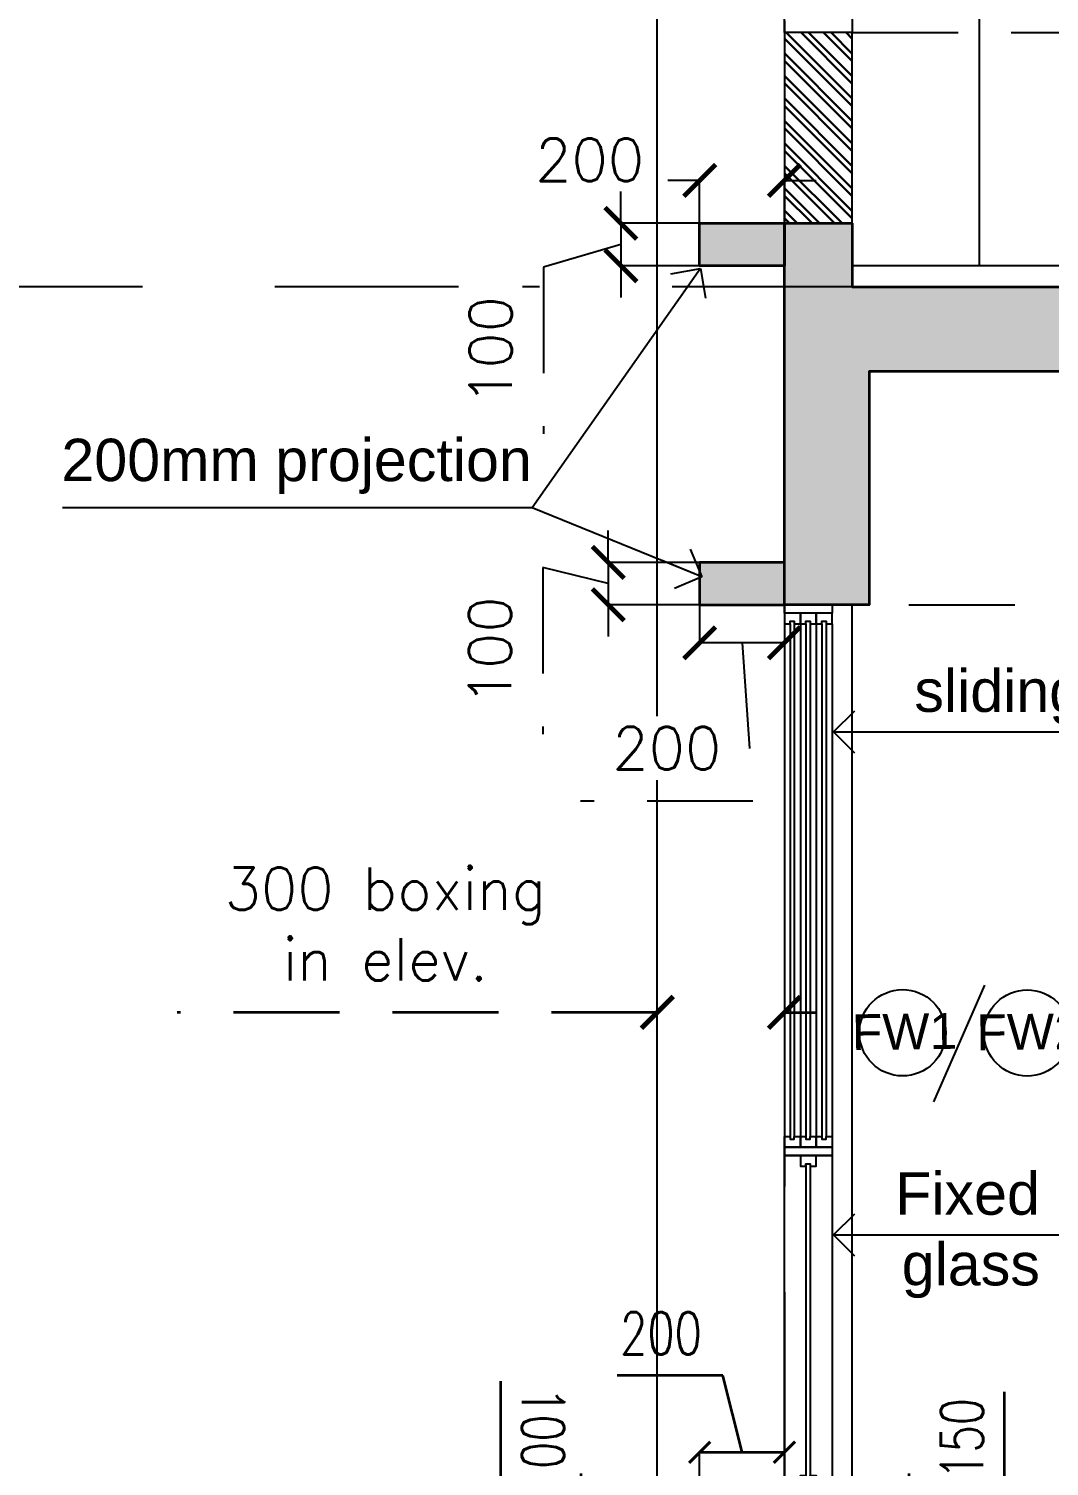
# Model space of a CAD drawing. Header units: millimetres. Extents: x 1066295 to 1300022, y -5734212 to -5454663.
# Drawn here: x 1169084 to 1171493, y -5492776 to -5489384 of the extents above; entities that cross this region are included whole.
import ezdxf
from ezdxf.enums import TextEntityAlignment as Align

# ---------------------------------------------------------------- set-up
doc = ezdxf.new("R2010")
doc.units = ezdxf.units.MM
doc.header["$LTSCALE"] = 1000
doc.header["$MEASUREMENT"] = 0
for name, pattern in [('AUDIT_D_120904163729-0', [0]), ('T9_PROFILE SECTIONS$0$AUDIT_D_120904163729-0', [0]), ('T9_PROFILE SECTIONS$0$HIDDEN', [0.375, 0.25, -0.125]), ('T9_PROFILE SECTIONS$0$HIDDEN2', [0.1875, 0.125, -0.0625]), ('T9_PROFILE SECTIONS$0$PHANTOM2', [1.25, 0.625, -0.125, 0.125, -0.125, 0.125, -0.125]), ('T9_PROFILE SECTIONS$0$T10(T7 IS SIMILAR BUT MIRROR) - DIMENSION & TEXTING$0$HIDDEN', [0.375, 0.25, -0.125]), ('T9_PROFILE SECTIONS$0$T8_PROFILE SECTIONS$0$HIDDEN', [0.375, 0.25, -0.125])]:
    doc.linetypes.add(name, pattern=pattern)
doc.layers.get('0').update_dxf_attribs({"linetype": 'AUDIT_D_120904163729-0'})
for name, color, linetype in [('T9_PROFILE SECTIONS$0$A-BUILDING LINE TURNS HERE', 252, 'T9_PROFILE SECTIONS$0$PHANTOM2'), ('T9_PROFILE SECTIONS$0$a-ele', 8, 'Continuous'), ('T9_PROFILE SECTIONS$0$a-wall', 6, 'Continuous'), ('T9_PROFILE SECTIONS$0$a-window', 5, 'Continuous'), ('T9_PROFILE SECTIONS$0$Elev 01', 8, 'Continuous'), ('T9_PROFILE SECTIONS$0$ELEV 5', 8, 'Continuous'), ('T9_PROFILE SECTIONS$0$F.F.L', 36, 'Continuous'), ('T9_PROFILE SECTIONS$0$HATCH 150', 8, 'Continuous'), ('T9_PROFILE SECTIONS$0$Leader', 2, 'T9_PROFILE SECTIONS$0$AUDIT_D_120904163729-0'), ('T9_PROFILE SECTIONS$0$LEVEL', 7, 'Continuous'), ('T9_PROFILE SECTIONS$0$T10(T7 IS SIMILAR BUT MIRROR) - DIMENSION & TEXTING$0$A-DIMENSIONS', 2, 'T9_PROFILE SECTIONS$0$T10(T7 IS SIMILAR BUT MIRROR) - DIMENSION & TEXTING$0$HIDDEN'), ('T9_PROFILE SECTIONS$0$TEXT ROOM', 7, 'Continuous'), ('T9_PROFILE SECTIONS$0$TYPICAL UNITS$0$a-door-no', 104, 'Continuous')]:
    doc.layers.add(name, color=color, linetype=linetype)
for name, color, linetype, lineweight in [('T9_PROFILE SECTIONS$0$A-DIMENSION', 2, 'Continuous', 35), ('T9_PROFILE SECTIONS$0$A-SLAB', 3, 'Continuous', 35), ('T9_PROFILE SECTIONS$0$NON-STRUCT -150', 230, 'Continuous', 30), ('T9_PROFILE SECTIONS$0$R0-18-10-2014-T1-1st Podium Floor Plan$0$Text', 7, 'Continuous', 0), ('T9_PROFILE SECTIONS$0$T8_PROFILE SECTIONS$0$A-DIMENSION', 2, 'Continuous', 35)]:
    doc.layers.add(name, color=color, linetype=linetype, lineweight=lineweight)
doc.styles.add('T9_PROFILE SECTIONS$0$ARIAL ARROW', font='arial.ttf')
doc.styles.add('T9_PROFILE SECTIONS$0$CLUSTER A- TOILET DETAIL$0$texts', font='simplex.shx', dxfattribs={"width": 0.75})
doc.styles.add('T9_PROFILE SECTIONS$0$Romans 1', font='romans.shx', dxfattribs={"height": 100})
doc.styles.add('T9_PROFILE SECTIONS$0$T8_PROFILE SECTIONS$0$Romans 1', font='romans.shx', dxfattribs={"height": 100})
doc.styles.add('T9_PROFILE SECTIONS$0$TYPICAL UNITS$0$LODHA STANDERD', font='sanss___.ttf')
doc.dimstyles.new('T9_PROFILE SECTIONS$0$ALPINE S', dxfattribs={"dimscale": 0, "dimtxt": 100, "dimasz": 75, "dimexe": 0, "dimexo": 0, "dimgap": 75, "dimtad": 1, "dimdec": 0, "dimzin": 0, "dimdsep": 46, "dimtxsty": 'T9_PROFILE SECTIONS$0$Romans 1', "dimblk": 'T9_PROFILE SECTIONS$0$_ArchTick', "dimcen": 0.09, "dimclrd": 256, "dimclre": 256, "dimclrt": 7, "dimadec": 0, "dimazin": 0, "dimtfac": 1, "dimtdec": 0, "dimtofl": 0, "dimtmove": 1, "dimatfit": 0, "dimldrblk": 'T9_PROFILE SECTIONS$0$_Open90', "dimfxl": 1, "dimtolj": 1, "dimtzin": 0, "dimarcsym": 0})
doc.dimstyles.new('T9_PROFILE SECTIONS$0$T8_PROFILE SECTIONS$0$ALPINE S', dxfattribs={"dimscale": 0, "dimtxt": 100, "dimasz": 75, "dimexe": 0, "dimexo": 0, "dimgap": 75, "dimtad": 1, "dimdec": 0, "dimzin": 0, "dimdsep": 46, "dimtxsty": 'T9_PROFILE SECTIONS$0$T8_PROFILE SECTIONS$0$Romans 1', "dimblk": 'T9_PROFILE SECTIONS$0$T8_PROFILE SECTIONS$0$_ArchTick', "dimcen": 0.09, "dimclrd": 256, "dimclre": 256, "dimclrt": 7, "dimadec": 0, "dimazin": 0, "dimtfac": 1, "dimtdec": 0, "dimtofl": 0, "dimtmove": 1, "dimatfit": 0, "dimldrblk": 'T9_PROFILE SECTIONS$0$T8_PROFILE SECTIONS$0$_Open90', "dimfxl": 1, "dimtolj": 1, "dimtzin": 0, "dimarcsym": 0})

# ---------------------------------------------------------------- blocks, each defined once
blk = doc.blocks.new('T9_PROFILE SECTIONS$0$_ArchTick')
at = {"color": 0, "linetype": 'ByBlock', "const_width": 0.15}
blk.add_lwpolyline([(-0.5, -0.5), (0.5, 0.5)], dxfattribs=at)
blk = doc.blocks.new('*D239')
at = {"layer": 'T9_PROFILE SECTIONS$0$A-DIMENSION', "linetype": 'T9_PROFILE SECTIONS$0$HIDDEN', "lineweight": -2, "transparency": 16777216}
for p, q in [((1320371.8, -5693762.8), (1320371.8, -5694164.6)), ((1322621.8, -5693762.8), (1322621.8, -5694164.6))]:
    blk.add_line(p, q, dxfattribs=at)
at = {"layer": 'T9_PROFILE SECTIONS$0$A-DIMENSION', "linetype": 'T9_PROFILE SECTIONS$0$HIDDEN', "transparency": 16777216}
blk.add_line((1320371.8, -5694164.6), (1322621.8, -5694164.6), dxfattribs=at)
at = {"layer": 'T9_PROFILE SECTIONS$0$A-DIMENSION', "linetype": 'ByBlock', "transparency": 16777216, "xscale": 75, "yscale": 75, "zscale": 75, "rotation": 180}
blk.add_blockref('T9_PROFILE SECTIONS$0$_ArchTick', (1320371.8, -5694164.6), dxfattribs=at)
at = {"layer": 'T9_PROFILE SECTIONS$0$A-DIMENSION', "linetype": 'ByBlock', "transparency": 16777216, "xscale": 75, "yscale": 75, "zscale": 75}
blk.add_blockref('T9_PROFILE SECTIONS$0$_ArchTick', (1322621.8, -5694164.6), dxfattribs=at)
at = {"layer": 'T9_PROFILE SECTIONS$0$A-DIMENSION', "color": 7, "linetype": 'ByBlock', "transparency": 16777216, "insert": (1321496.8, -5694289.6), "char_height": 100, "attachment_point": 5, "rotation": 180, "style": 'T9_PROFILE SECTIONS$0$Romans 1'}
blk.add_mtext('\\A1;2250', dxfattribs=at)
blk = doc.blocks.new('T9_PROFILE SECTIONS$0$_Open90')
at = {"color": 0, "linetype": 'ByBlock', "lineweight": -2}
for p, q in [((-0.5, 0.5), (0, 0)), ((0, 0), (-1, 0)), ((0, 0), (-0.5, -0.5))]:
    blk.add_line(p, q, dxfattribs=at)
blk = doc.blocks.new('T9_PROFILE SECTIONS$0$window with railing-flat-2')
at = {"layer": 'T9_PROFILE SECTIONS$0$a-ele'}
blk.add_lwpolyline([(-11234.8, -340863.7), (-11234.8, -338763.7)], dxfattribs=at)
at = {"layer": 'T9_PROFILE SECTIONS$0$a-window', "color": 250}
for p, q in [((-11394.9, -338808.7), (-11394.9, -340018.7)), ((-11381.6, -338808.7), (-11381.6, -340018.7)), ((-11371.6, -338808.7), (-11371.6, -340018.7))]:
    blk.add_line(p, q, dxfattribs=at)
at = {"layer": 'T9_PROFILE SECTIONS$0$a-window', "color": 1}
for p, q in [((-11357.4, -338808.7), (-11357.4, -340018.7)), ((-11319.9, -338808.7), (-11319.9, -340018.7)), ((-11319.9, -338808.7), (-11319.9, -340018.7)), ((-11282.4, -338808.7), (-11282.4, -340018.7))]:
    blk.add_line(p, q, dxfattribs=at)
at = {"layer": 'T9_PROFILE SECTIONS$0$a-window', "color": 5}
for p, q in [((-11344.1, -338808.7), (-11344.1, -340018.7)), ((-11334.1, -338808.7), (-11334.1, -340018.7)), ((-11306.6, -338808.7), (-11306.6, -340018.7)), ((-11296.6, -338808.7), (-11296.6, -340018.7)), ((-11344.2, -340082.7), (-11344.2, -340818.7)), ((-11334.2, -340082.7), (-11334.2, -340818.7))]:
    blk.add_line(p, q, dxfattribs=at)
at = {"layer": 'T9_PROFILE SECTIONS$0$a-window', "color": 4}
for points in [[(-11394.9, -338783.7), (-11394.9, -338763.7), (-11282.4, -338763.7), (-11282.4, -338783.7)], [(-11371.6, -338808.7), (-11357.4, -338808.7), (-11357.4, -338783.7), (-11394.9, -338783.7), (-11394.9, -338808.7), (-11381.6, -338808.7), (-11381.6, -338802.7), (-11371.6, -338802.7)], [(-11334.1, -338808.7), (-11319.9, -338808.7), (-11319.9, -338783.7), (-11357.4, -338783.7), (-11357.4, -338808.7), (-11344.1, -338808.7), (-11344.1, -338802.7), (-11334.1, -338802.7)], [(-11296.6, -338808.7), (-11282.4, -338808.7), (-11282.4, -338783.7), (-11319.9, -338783.7), (-11319.9, -338808.7), (-11306.6, -338808.7), (-11306.6, -338802.7), (-11296.6, -338802.7)], [(-11371.6, -340018.7), (-11357.4, -340018.7), (-11357.4, -340043.7), (-11394.9, -340043.7), (-11394.9, -340018.7), (-11381.6, -340018.7), (-11381.6, -340024.7), (-11371.6, -340024.7)], [(-11394.9, -340063.7), (-11394.9, -340043.7), (-11282.4, -340043.7), (-11282.4, -340063.7)], [(-11334.1, -340018.7), (-11319.9, -340018.7), (-11319.9, -340043.7), (-11357.4, -340043.7), (-11357.4, -340018.7), (-11344.1, -340018.7), (-11344.1, -340024.7), (-11334.1, -340024.7)], [(-11296.6, -340018.7), (-11282.4, -340018.7), (-11282.4, -340043.7), (-11319.9, -340043.7), (-11319.9, -340018.7), (-11306.6, -340018.7), (-11306.6, -340024.7), (-11296.6, -340024.7)], [(-11334.2, -340088.7), (-11319.9, -340088.7), (-11319.9, -340063.7), (-11357.4, -340063.7), (-11357.4, -340088.7), (-11344.2, -340088.7), (-11344.2, -340082.7), (-11334.2, -340082.7)], [(-11334.2, -340818.7), (-11319.9, -340818.7), (-11319.9, -340843.7), (-11357.4, -340843.7), (-11357.4, -340818.7), (-11344.2, -340818.7), (-11344.2, -340824.7), (-11334.2, -340824.7)], [(-11394.9, -340863.7), (-11394.9, -340843.7), (-11282.4, -340843.7), (-11282.4, -340863.7)]]:
    blk.add_lwpolyline(points, close=True, dxfattribs=at)
at = {"layer": 'T9_PROFILE SECTIONS$0$a-window', "color": 250}
blk.add_lwpolyline([(-11394.9, -340063.7), (-11282.4, -340063.7), (-11282.4, -340843.7), (-11394.9, -340843.7)], close=True, dxfattribs=at)
blk = doc.blocks.new('T9_PROFILE SECTIONS$0$T8_PROFILE SECTIONS$0$_ArchTick')
at = {"color": 0, "linetype": 'ByBlock', "const_width": 0.15}
blk.add_lwpolyline([(-0.5, -0.5), (0.5, 0.5)], dxfattribs=at)
blk = doc.blocks.new('*D240')
at = {"layer": 'T9_PROFILE SECTIONS$0$T8_PROFILE SECTIONS$0$A-DIMENSION', "linetype": 'T9_PROFILE SECTIONS$0$T8_PROFILE SECTIONS$0$HIDDEN', "transparency": 16777216}
for p, q in [((1320802.8, -5693324), (1320802.8, -5693031.2)), ((1320621.9, -5693269), (1320621.9, -5693469)), ((1320621.9, -5693369), (1320802.8, -5693324))]:
    blk.add_line(p, q, dxfattribs=at)
at = {"layer": 'T9_PROFILE SECTIONS$0$T8_PROFILE SECTIONS$0$A-DIMENSION', "linetype": 'T9_PROFILE SECTIONS$0$T8_PROFILE SECTIONS$0$HIDDEN', "lineweight": -2, "transparency": 16777216}
for p, q in [((1320521.8, -5693269), (1320621.9, -5693269)), ((1320521.8, -5693469), (1320621.9, -5693469))]:
    blk.add_line(p, q, dxfattribs=at)
at = {"layer": 'T9_PROFILE SECTIONS$0$T8_PROFILE SECTIONS$0$A-DIMENSION', "linetype": 'ByBlock', "transparency": 16777216, "xscale": 50, "yscale": 50, "zscale": 50}
for p, rotation in [((1320621.9, -5693269), 89.99999999999994), ((1320621.9, -5693469), 269.9999999999999)]:
    blk.add_blockref('T9_PROFILE SECTIONS$0$T8_PROFILE SECTIONS$0$_ArchTick', p, dxfattribs=dict(at, rotation=rotation))
at = {"layer": 'T9_PROFILE SECTIONS$0$T8_PROFILE SECTIONS$0$A-DIMENSION', "color": 7, "linetype": 'ByBlock', "transparency": 16777216, "insert": (1320902.8, -5693177.6), "char_height": 100, "attachment_point": 5, "rotation": 270, "style": 'T9_PROFILE SECTIONS$0$CLUSTER A- TOILET DETAIL$0$texts'}
blk.add_mtext('\\A1;200', dxfattribs=at)
blk = doc.blocks.new('T9_PROFILE SECTIONS$0$T8_PROFILE SECTIONS$0$_Open90')
at = {"color": 0, "linetype": 'ByBlock', "lineweight": -2}
for p, q in [((0, 0), (-1, 0)), ((-0.5, 0.5), (0, 0)), ((0, 0), (-0.5, -0.5))]:
    blk.add_line(p, q, dxfattribs=at)
blk = doc.blocks.new('*D241')
at = {"layer": 'T9_PROFILE SECTIONS$0$T8_PROFILE SECTIONS$0$A-DIMENSION', "linetype": 'T9_PROFILE SECTIONS$0$T8_PROFILE SECTIONS$0$HIDDEN', "transparency": 16777216}
for p, q in [((1320471.8, -5692989.7), (1320539.9, -5692799.6)), ((1320539.9, -5692799.6), (1320818.5, -5692799.6)), ((1320421.8, -5692989.7), (1320371.8, -5692989.7)), ((1320521.8, -5692989.7), (1320421.8, -5692989.7)), ((1320521.8, -5692989.7), (1320571.8, -5692989.7))]:
    blk.add_line(p, q, dxfattribs=at)
at = {"layer": 'T9_PROFILE SECTIONS$0$T8_PROFILE SECTIONS$0$A-DIMENSION', "linetype": 'T9_PROFILE SECTIONS$0$T8_PROFILE SECTIONS$0$HIDDEN', "lineweight": -2, "transparency": 16777216}
for p, q in [((1320421.8, -5693369), (1320421.8, -5692989.7)), ((1320521.8, -5693369), (1320521.8, -5692989.7))]:
    blk.add_line(p, q, dxfattribs=at)
at = {"layer": 'T9_PROFILE SECTIONS$0$T8_PROFILE SECTIONS$0$A-DIMENSION', "linetype": 'ByBlock', "transparency": 16777216, "xscale": 50, "yscale": 50, "zscale": 50}
blk.add_blockref('T9_PROFILE SECTIONS$0$T8_PROFILE SECTIONS$0$_ArchTick', (1320421.8, -5692989.7), dxfattribs=at)
at = {"layer": 'T9_PROFILE SECTIONS$0$T8_PROFILE SECTIONS$0$A-DIMENSION', "linetype": 'ByBlock', "transparency": 16777216, "xscale": 50, "yscale": 50, "zscale": 50, "rotation": 180}
blk.add_blockref('T9_PROFILE SECTIONS$0$T8_PROFILE SECTIONS$0$_ArchTick', (1320521.8, -5692989.7), dxfattribs=at)
at = {"layer": 'T9_PROFILE SECTIONS$0$T8_PROFILE SECTIONS$0$A-DIMENSION', "color": 7, "linetype": 'ByBlock', "transparency": 16777216, "insert": (1320679.2, -5692899.6), "char_height": 100, "attachment_point": 5, "rotation": 180, "style": 'T9_PROFILE SECTIONS$0$CLUSTER A- TOILET DETAIL$0$texts'}
blk.add_mtext('\\A1;100', dxfattribs=at)
blk = doc.blocks.new('*D244')
at = {"layer": 'T9_PROFILE SECTIONS$0$T8_PROFILE SECTIONS$0$A-DIMENSION', "linetype": 'T9_PROFILE SECTIONS$0$T8_PROFILE SECTIONS$0$HIDDEN', "lineweight": -2, "transparency": 16777216}
for p, q in [((1320371.8, -5693629.1), (1320371.8, -5693763.1)), ((1320521.8, -5693629.1), (1320521.8, -5693763.1))]:
    blk.add_line(p, q, dxfattribs=at)
at = {"layer": 'T9_PROFILE SECTIONS$0$T8_PROFILE SECTIONS$0$A-DIMENSION', "linetype": 'T9_PROFILE SECTIONS$0$T8_PROFILE SECTIONS$0$HIDDEN', "transparency": 16777216}
for p, q in [((1320371.8, -5693763.1), (1320321.8, -5693763.1)), ((1320521.8, -5693763.1), (1320371.8, -5693763.1)), ((1320446.8, -5693763.1), (1320514.3, -5693988.1)), ((1320521.8, -5693763.1), (1320571.8, -5693763.1)), ((1320514.3, -5693988.1), (1320792.9, -5693988.1))]:
    blk.add_line(p, q, dxfattribs=at)
at = {"layer": 'T9_PROFILE SECTIONS$0$T8_PROFILE SECTIONS$0$A-DIMENSION', "linetype": 'ByBlock', "transparency": 16777216, "xscale": 50, "yscale": 50, "zscale": 50}
blk.add_blockref('T9_PROFILE SECTIONS$0$T8_PROFILE SECTIONS$0$_ArchTick', (1320371.8, -5693763.1), dxfattribs=at)
at = {"layer": 'T9_PROFILE SECTIONS$0$T8_PROFILE SECTIONS$0$A-DIMENSION', "linetype": 'ByBlock', "transparency": 16777216, "xscale": 50, "yscale": 50, "zscale": 50, "rotation": 180.0000000000001}
blk.add_blockref('T9_PROFILE SECTIONS$0$T8_PROFILE SECTIONS$0$_ArchTick', (1320521.8, -5693763.1), dxfattribs=at)
at = {"layer": 'T9_PROFILE SECTIONS$0$T8_PROFILE SECTIONS$0$A-DIMENSION', "color": 7, "linetype": 'ByBlock', "transparency": 16777216, "insert": (1320653.6, -5693888.1), "char_height": 100, "attachment_point": 5, "style": 'T9_PROFILE SECTIONS$0$CLUSTER A- TOILET DETAIL$0$texts'}
blk.add_mtext('\\A1;150', dxfattribs=at)
blk = doc.blocks.new('*D245')
at = {"layer": 'T9_PROFILE SECTIONS$0$A-DIMENSION', "linetype": 'T9_PROFILE SECTIONS$0$HIDDEN', "transparency": 16777216}
for p, q in [((1321659.9, -5693169), (1321659.9, -5692035.7)), ((1321659.9, -5693469.1), (1321659.9, -5693544.1))]:
    blk.add_line(p, q, dxfattribs=at)
at = {"layer": 'T9_PROFILE SECTIONS$0$A-DIMENSION', "linetype": 'T9_PROFILE SECTIONS$0$HIDDEN', "lineweight": -2, "transparency": 16777216}
for p, q in [((1321654.1, -5693169), (1321659.9, -5693169)), ((1321654.1, -5693469.1), (1321659.9, -5693469.1))]:
    blk.add_line(p, q, dxfattribs=at)
at = {"layer": 'T9_PROFILE SECTIONS$0$A-DIMENSION', "linetype": 'ByBlock', "transparency": 16777216, "xscale": 75, "yscale": 75, "zscale": 75}
for p, rotation in [((1321659.9, -5693169), 270.0000000000001), ((1321659.9, -5693469.1), 90.00000000000006)]:
    blk.add_blockref('T9_PROFILE SECTIONS$0$_ArchTick', p, dxfattribs=dict(at, rotation=rotation))
at = {"layer": 'T9_PROFILE SECTIONS$0$A-DIMENSION', "color": 7, "linetype": 'ByBlock', "transparency": 16777216, "insert": (1321868.3, -5692527.4), "char_height": 100, "attachment_point": 5, "rotation": 270, "style": 'T9_PROFILE SECTIONS$0$Romans 1'}
blk.add_mtext('\\A1;300 boxing\\Pin elev.', dxfattribs=at)
blk = doc.blocks.new('T9_PROFILE SECTIONS$0$TYPICAL UNITS$0$B-flat-33')
at = {"layer": 'T9_PROFILE SECTIONS$0$TYPICAL UNITS$0$a-door-no'}
blk.add_ellipse((14107.6, 1401.5), major_axis=(0, -181), ratio=0.999989, dxfattribs=at)
at = {"layer": 'T9_PROFILE SECTIONS$0$TYPICAL UNITS$0$a-door-no', "style": 'T9_PROFILE SECTIONS$0$TYPICAL UNITS$0$LODHA STANDERD', "oblique": 0.00002, "width": 0.999989}
blk.add_attdef('OP1', text='', height=150, rotation=0.75922, dxfattribs=at).set_placement((14117, 1331.6), align=Align.CENTER)
blk = doc.blocks.new('*D230')
at = {"layer": 'T9_PROFILE SECTIONS$0$A-DIMENSION', "linetype": 'T9_PROFILE SECTIONS$0$HIDDEN', "lineweight": -2, "transparency": 16777216}
for p, q in [((1364621.8, -5688762.8), (1364621.8, -5689164.6)), ((1365371.8, -5688762.8), (1365371.8, -5689164.6))]:
    blk.add_line(p, q, dxfattribs=at)
at = {"layer": 'T9_PROFILE SECTIONS$0$A-DIMENSION', "linetype": 'T9_PROFILE SECTIONS$0$HIDDEN', "transparency": 16777216}
blk.add_line((1365371.8, -5689164.6), (1364621.8, -5689164.6), dxfattribs=at)
at = {"layer": 'T9_PROFILE SECTIONS$0$A-DIMENSION', "linetype": 'ByBlock', "transparency": 16777216, "xscale": 75, "yscale": 75, "zscale": 75, "rotation": 180}
blk.add_blockref('T9_PROFILE SECTIONS$0$_ArchTick', (1364621.8, -5689164.6), dxfattribs=at)
at = {"layer": 'T9_PROFILE SECTIONS$0$A-DIMENSION', "linetype": 'ByBlock', "transparency": 16777216, "xscale": 75, "yscale": 75, "zscale": 75}
blk.add_blockref('T9_PROFILE SECTIONS$0$_ArchTick', (1365371.8, -5689164.6), dxfattribs=at)
at = {"layer": 'T9_PROFILE SECTIONS$0$A-DIMENSION', "color": 7, "linetype": 'ByBlock', "transparency": 16777216, "insert": (1364996.8, -5689289.6), "char_height": 100, "attachment_point": 5, "rotation": 180, "style": 'T9_PROFILE SECTIONS$0$Romans 1'}
blk.add_mtext('\\A1;750', dxfattribs=at)
blk = doc.blocks.new('*D231')
at = {"layer": 'T9_PROFILE SECTIONS$0$A-DIMENSION', "linetype": 'T9_PROFILE SECTIONS$0$HIDDEN', "lineweight": -2, "transparency": 16777216}
for p, q in [((1365971.8, -5688629), (1365971.8, -5689164.6)), ((1365371.8, -5688762.8), (1365371.8, -5689164.6))]:
    blk.add_line(p, q, dxfattribs=at)
at = {"layer": 'T9_PROFILE SECTIONS$0$A-DIMENSION', "linetype": 'T9_PROFILE SECTIONS$0$HIDDEN', "transparency": 16777216}
blk.add_line((1365371.8, -5689164.6), (1365971.8, -5689164.6), dxfattribs=at)
at = {"layer": 'T9_PROFILE SECTIONS$0$A-DIMENSION', "linetype": 'ByBlock', "transparency": 16777216, "xscale": 75, "yscale": 75, "zscale": 75, "rotation": 180}
blk.add_blockref('T9_PROFILE SECTIONS$0$_ArchTick', (1365371.8, -5689164.6), dxfattribs=at)
at = {"layer": 'T9_PROFILE SECTIONS$0$A-DIMENSION', "linetype": 'ByBlock', "transparency": 16777216, "xscale": 75, "yscale": 75, "zscale": 75}
blk.add_blockref('T9_PROFILE SECTIONS$0$_ArchTick', (1365971.8, -5689164.6), dxfattribs=at)
at = {"layer": 'T9_PROFILE SECTIONS$0$A-DIMENSION', "color": 7, "linetype": 'ByBlock', "transparency": 16777216, "insert": (1365671.8, -5689289.6), "char_height": 100, "attachment_point": 5, "rotation": 180, "style": 'T9_PROFILE SECTIONS$0$Romans 1'}
blk.add_mtext('\\A1;600', dxfattribs=at)
blk = doc.blocks.new('*D232')
at = {"layer": 'T9_PROFILE SECTIONS$0$A-DIMENSION', "linetype": 'T9_PROFILE SECTIONS$0$HIDDEN', "lineweight": -2, "transparency": 16777216}
for p, q in [((1365971.8, -5688629), (1365971.8, -5689164.6)), ((1366421.8, -5688629), (1366421.8, -5689164.6))]:
    blk.add_line(p, q, dxfattribs=at)
at = {"layer": 'T9_PROFILE SECTIONS$0$A-DIMENSION', "linetype": 'T9_PROFILE SECTIONS$0$HIDDEN', "transparency": 16777216}
blk.add_line((1365971.8, -5689164.6), (1366421.8, -5689164.6), dxfattribs=at)
at = {"layer": 'T9_PROFILE SECTIONS$0$A-DIMENSION', "linetype": 'ByBlock', "transparency": 16777216, "xscale": 75, "yscale": 75, "zscale": 75, "rotation": 180}
blk.add_blockref('T9_PROFILE SECTIONS$0$_ArchTick', (1365971.8, -5689164.6), dxfattribs=at)
at = {"layer": 'T9_PROFILE SECTIONS$0$A-DIMENSION', "linetype": 'ByBlock', "transparency": 16777216, "xscale": 75, "yscale": 75, "zscale": 75}
blk.add_blockref('T9_PROFILE SECTIONS$0$_ArchTick', (1366421.8, -5689164.6), dxfattribs=at)
at = {"layer": 'T9_PROFILE SECTIONS$0$A-DIMENSION', "color": 7, "linetype": 'ByBlock', "transparency": 16777216, "insert": (1366196.8, -5689039.6), "char_height": 100, "attachment_point": 5, "style": 'T9_PROFILE SECTIONS$0$Romans 1'}
blk.add_mtext('\\A1;450', dxfattribs=at)
blk = doc.blocks.new('*D233')
at = {"layer": 'T9_PROFILE SECTIONS$0$T10(T7 IS SIMILAR BUT MIRROR) - DIMENSION & TEXTING$0$A-DIMENSIONS', "lineweight": -2, "transparency": 16777216}
for p, q in [((1365623, -5688269), (1365623, -5688194)), ((1365623, -5688469), (1365623, -5688544))]:
    blk.add_line(p, q, dxfattribs=at)
at = {"layer": 'T9_PROFILE SECTIONS$0$T10(T7 IS SIMILAR BUT MIRROR) - DIMENSION & TEXTING$0$A-DIMENSIONS', "linetype": 'T9_PROFILE SECTIONS$0$HIDDEN', "lineweight": -2, "transparency": 16777216}
for p, q in [((1365521.8, -5688269), (1365623, -5688269)), ((1365521.8, -5688469), (1365623, -5688469))]:
    blk.add_line(p, q, dxfattribs=at)
at = {"layer": 'T9_PROFILE SECTIONS$0$T10(T7 IS SIMILAR BUT MIRROR) - DIMENSION & TEXTING$0$A-DIMENSIONS', "linetype": 'ByBlock', "lineweight": -2, "transparency": 16777216, "xscale": 75, "yscale": 75, "zscale": 75}
for p, rotation in [((1365623, -5688269), 270), ((1365623, -5688469), 90.00000000000001)]:
    blk.add_blockref('T9_PROFILE SECTIONS$0$_ArchTick', p, dxfattribs=dict(at, rotation=rotation))
at = {"layer": 'T9_PROFILE SECTIONS$0$T10(T7 IS SIMILAR BUT MIRROR) - DIMENSION & TEXTING$0$A-DIMENSIONS', "color": 7, "linetype": 'ByBlock', "transparency": 16777216, "insert": (1365671.6, -5688009.4), "char_height": 100, "attachment_point": 5, "rotation": 270, "style": 'T9_PROFILE SECTIONS$0$Romans 1', "bg_fill": 3, "box_fill_scale": 1.25, "bg_fill_color": 256, "bg_fill_true_color": 13158600, "bg_fill_transparency": 0}
blk.add_mtext('\\A1;200', dxfattribs=at)
blk = doc.blocks.new('*D234')
at = {"layer": 'T9_PROFILE SECTIONS$0$T10(T7 IS SIMILAR BUT MIRROR) - DIMENSION & TEXTING$0$A-DIMENSIONS', "lineweight": -2, "transparency": 16777216}
for p, q in [((1365418.3, -5687900.5), (1365025.4, -5687900.5)), ((1365471.8, -5688083.1), (1365418.3, -5687900.5)), ((1365421.8, -5688083.1), (1365346.8, -5688083.1)), ((1365521.8, -5688083.1), (1365421.8, -5688083.1)), ((1365521.8, -5688083.1), (1365596.8, -5688083.1))]:
    blk.add_line(p, q, dxfattribs=at)
at = {"layer": 'T9_PROFILE SECTIONS$0$T10(T7 IS SIMILAR BUT MIRROR) - DIMENSION & TEXTING$0$A-DIMENSIONS', "linetype": 'T9_PROFILE SECTIONS$0$HIDDEN', "lineweight": -2, "transparency": 16777216}
for p, q in [((1365421.8, -5688269), (1365421.8, -5688083.1)), ((1365521.8, -5688269), (1365521.8, -5688083.1))]:
    blk.add_line(p, q, dxfattribs=at)
at = {"layer": 'T9_PROFILE SECTIONS$0$T10(T7 IS SIMILAR BUT MIRROR) - DIMENSION & TEXTING$0$A-DIMENSIONS', "linetype": 'ByBlock', "lineweight": -2, "transparency": 16777216, "xscale": 75, "yscale": 75, "zscale": 75}
blk.add_blockref('T9_PROFILE SECTIONS$0$_ArchTick', (1365421.8, -5688083.1), dxfattribs=at)
at = {"layer": 'T9_PROFILE SECTIONS$0$T10(T7 IS SIMILAR BUT MIRROR) - DIMENSION & TEXTING$0$A-DIMENSIONS', "linetype": 'ByBlock', "lineweight": -2, "transparency": 16777216, "xscale": 75, "yscale": 75, "zscale": 75, "rotation": 180}
blk.add_blockref('T9_PROFILE SECTIONS$0$_ArchTick', (1365521.8, -5688083.1), dxfattribs=at)
at = {"layer": 'T9_PROFILE SECTIONS$0$T10(T7 IS SIMILAR BUT MIRROR) - DIMENSION & TEXTING$0$A-DIMENSIONS', "color": 7, "linetype": 'ByBlock', "transparency": 16777216, "insert": (1365221.8, -5687775.5), "char_height": 100, "attachment_point": 5, "style": 'T9_PROFILE SECTIONS$0$Romans 1', "bg_fill": 3, "box_fill_scale": 1.25, "bg_fill_color": 256, "bg_fill_true_color": 13158600, "bg_fill_transparency": 0}
blk.add_mtext('\\A1;100', dxfattribs=at)
blk = doc.blocks.new('*D235')
at = {"layer": 'T9_PROFILE SECTIONS$0$T10(T7 IS SIMILAR BUT MIRROR) - DIMENSION & TEXTING$0$A-DIMENSIONS', "lineweight": -2, "transparency": 16777216}
for p, q in [((1364158.3, -5688394.8), (1364158.3, -5687987.7)), ((1364531.9, -5688469), (1364531.9, -5688269)), ((1364531.9, -5688369), (1364158.3, -5688394.8))]:
    blk.add_line(p, q, dxfattribs=at)
at = {"layer": 'T9_PROFILE SECTIONS$0$T10(T7 IS SIMILAR BUT MIRROR) - DIMENSION & TEXTING$0$A-DIMENSIONS', "linetype": 'T9_PROFILE SECTIONS$0$HIDDEN', "lineweight": -2, "transparency": 16777216}
for p, q in [((1364621.8, -5688269), (1364531.9, -5688269)), ((1364621.8, -5688469), (1364531.9, -5688469))]:
    blk.add_line(p, q, dxfattribs=at)
at = {"layer": 'T9_PROFILE SECTIONS$0$T10(T7 IS SIMILAR BUT MIRROR) - DIMENSION & TEXTING$0$A-DIMENSIONS', "linetype": 'ByBlock', "lineweight": -2, "transparency": 16777216, "xscale": 75, "yscale": 75, "zscale": 75}
for p, rotation in [((1364531.9, -5688269), 90.00000000000001), ((1364531.9, -5688469), 270)]:
    blk.add_blockref('T9_PROFILE SECTIONS$0$_ArchTick', p, dxfattribs=dict(at, rotation=rotation))
at = {"layer": 'T9_PROFILE SECTIONS$0$T10(T7 IS SIMILAR BUT MIRROR) - DIMENSION & TEXTING$0$A-DIMENSIONS', "color": 7, "linetype": 'ByBlock', "transparency": 16777216, "insert": (1364283.3, -5688191.3), "char_height": 100, "attachment_point": 5, "rotation": 270, "style": 'T9_PROFILE SECTIONS$0$Romans 1', "bg_fill": 3, "box_fill_scale": 1.25, "bg_fill_color": 256, "bg_fill_true_color": 13158600, "bg_fill_transparency": 0}
blk.add_mtext('\\A1;200', dxfattribs=at)
blk = doc.blocks.new('*D236')
at = {"layer": 'T9_PROFILE SECTIONS$0$T10(T7 IS SIMILAR BUT MIRROR) - DIMENSION & TEXTING$0$A-DIMENSIONS', "lineweight": -2, "transparency": 16777216}
for p, q in [((1364709.4, -5687899), (1364316.5, -5687899)), ((1364671.8, -5688053.2), (1364709.4, -5687899)), ((1364621.8, -5688053.2), (1364546.8, -5688053.2)), ((1364721.8, -5688053.2), (1364621.8, -5688053.2)), ((1364721.8, -5688053.2), (1364796.8, -5688053.2))]:
    blk.add_line(p, q, dxfattribs=at)
at = {"layer": 'T9_PROFILE SECTIONS$0$T10(T7 IS SIMILAR BUT MIRROR) - DIMENSION & TEXTING$0$A-DIMENSIONS', "linetype": 'T9_PROFILE SECTIONS$0$HIDDEN', "lineweight": -2, "transparency": 16777216}
for p, q in [((1364621.8, -5688269), (1364621.8, -5688053.2)), ((1364721.8, -5688269), (1364721.8, -5688053.2))]:
    blk.add_line(p, q, dxfattribs=at)
at = {"layer": 'T9_PROFILE SECTIONS$0$T10(T7 IS SIMILAR BUT MIRROR) - DIMENSION & TEXTING$0$A-DIMENSIONS', "linetype": 'ByBlock', "lineweight": -2, "transparency": 16777216, "xscale": 75, "yscale": 75, "zscale": 75}
blk.add_blockref('T9_PROFILE SECTIONS$0$_ArchTick', (1364621.8, -5688053.2), dxfattribs=at)
at = {"layer": 'T9_PROFILE SECTIONS$0$T10(T7 IS SIMILAR BUT MIRROR) - DIMENSION & TEXTING$0$A-DIMENSIONS', "linetype": 'ByBlock', "lineweight": -2, "transparency": 16777216, "xscale": 75, "yscale": 75, "zscale": 75, "rotation": 180}
blk.add_blockref('T9_PROFILE SECTIONS$0$_ArchTick', (1364721.8, -5688053.2), dxfattribs=at)
at = {"layer": 'T9_PROFILE SECTIONS$0$T10(T7 IS SIMILAR BUT MIRROR) - DIMENSION & TEXTING$0$A-DIMENSIONS', "color": 7, "linetype": 'ByBlock', "transparency": 16777216, "insert": (1364512.9, -5687774), "char_height": 100, "attachment_point": 5, "style": 'T9_PROFILE SECTIONS$0$Romans 1', "bg_fill": 3, "box_fill_scale": 1.25, "bg_fill_color": 256, "bg_fill_true_color": 13158600, "bg_fill_transparency": 0}
blk.add_mtext('\\A1;100', dxfattribs=at)
blk = doc.blocks.new("T9_PROFILE SECTIONS$0$'OI")
at = {"linetype": 'ByBlock'}
blk.add_line((1321448.7, -5693821.9, 0), (1321724.1, -5693942.1, 0), dxfattribs=at)
at = {"layer": 'T9_PROFILE SECTIONS$0$ELEV 5', "ltscale": 0.7}
blk.add_line((1319621.8, -5693169), (1322621.8, -5693169), dxfattribs=at)
at = {"layer": 'T9_PROFILE SECTIONS$0$A-SLAB', "extrusion": (0, 0, -1), "xscale": -1, "zscale": -1, "rotation": 90}
blk.add_blockref('T9_PROFILE SECTIONS$0$window with railing-flat-2', (-1661385.5, -5704864), dxfattribs=at)
at = {"layer": 'T9_PROFILE SECTIONS$0$TEXT ROOM', "ltscale": 0.1, "xscale": 0.5624999999999993, "yscale": 0.5624999999999993, "zscale": 0.5624999999999993, "rotation": 270}
for p, values in [((1320823.4, -5685812.3), {'OP1': 'FW1'}), ((1320823, -5686106.4), {'OP1': 'FW2'})]:
    blk.add_blockref('T9_PROFILE SECTIONS$0$TYPICAL UNITS$0$B-flat-33', p, dxfattribs=at).add_auto_attribs(values)
at = {"layer": 'T9_PROFILE SECTIONS$0$R0-18-10-2014-T1-1st Podium Floor Plan$0$Text', "char_height": 100, "attachment_point": 9, "rotation": 270, "style": 'T9_PROFILE SECTIONS$0$ARIAL ARROW'}
for s, insert, width in [('Fixed glass', (1320985.5, -5694072, 0), 422.753), ('sliding glass panel', (1322172.1, -5694536.6, 0), 803.001)]:
    blk.add_mtext(s, dxfattribs=dict(at, insert=insert, width=width))
at = {"layer": 'T9_PROFILE SECTIONS$0$A-DIMENSION', "linetype": 'ByBlock'}
dim = blk.add_linear_dim(base=(1321659.9, -5693169), p1=(1321654.1, -5693469.1), p2=(1321654.1, -5693169), angle=270, text='<> boxing\\Pin elev.', dimstyle='T9_PROFILE SECTIONS$0$ALPINE S', override={"dimscale": 1, "dimtmove": 0, "dimfxl": 5, "dimlwd": 65535, "dimarcsym": 1}, dxfattribs=at)
dim.commit()
dim.dimension.update_dxf_attribs({"geometry": '*D245', "text_midpoint": (1321659.9, -5692527.4), "dimtype": 128})
dim = blk.add_linear_dim(base=(1322621.8, -5694164.6), p1=(1320371.8, -5693762.8), p2=(1322621.8, -5693762.8, 0), dimstyle='T9_PROFILE SECTIONS$0$ALPINE S', override={"dimscale": 1, "dimfxl": 5, "dimlwd": 65535, "dimarcsym": 1}, dxfattribs=at)
dim.commit()
dim.dimension.update_dxf_attribs({"geometry": '*D239', "text_midpoint": (1321496.8, -5694289.6)})
at = {"layer": 'T9_PROFILE SECTIONS$0$T8_PROFILE SECTIONS$0$A-DIMENSION', "linetype": 'ByBlock'}
dim = blk.add_linear_dim(base=(1320421.8, -5692989.7), p1=(1320521.8, -5693369), p2=(1320421.8, -5693369, 0), dimstyle='T9_PROFILE SECTIONS$0$T8_PROFILE SECTIONS$0$ALPINE S', override={"dimscale": 1, "dimasz": 50, "dimgap": 50, "dimtxsty": 'T9_PROFILE SECTIONS$0$CLUSTER A- TOILET DETAIL$0$texts', "dimfxl": 5, "dimlwd": 65535, "dimarcsym": 1}, dxfattribs=at)
dim.commit()
dim.dimension.update_dxf_attribs({"geometry": '*D241', "text_midpoint": (1320589.9, -5692799.6), "dimtype": 128})
dim = blk.add_linear_dim(base=(1320621.9, -5693469), p1=(1320521.8, -5693269), p2=(1320521.8, -5693469, 0), angle=90, dimstyle='T9_PROFILE SECTIONS$0$T8_PROFILE SECTIONS$0$ALPINE S', override={"dimscale": 1, "dimasz": 50, "dimgap": 50, "dimtxsty": 'T9_PROFILE SECTIONS$0$CLUSTER A- TOILET DETAIL$0$texts', "dimfxl": 5, "dimlwd": 65535, "dimarcsym": 1}, dxfattribs=at)
dim.commit()
dim.dimension.update_dxf_attribs({"geometry": '*D240', "text_midpoint": (1320802.8, -5693274), "dimtype": 128})
dim = blk.add_linear_dim(base=(1320371.8, -5693763.1), p1=(1320521.8, -5693629.1), p2=(1320371.8, -5693629.1), dimstyle='T9_PROFILE SECTIONS$0$T8_PROFILE SECTIONS$0$ALPINE S', override={"dimscale": 1, "dimasz": 50, "dimgap": 50, "dimtxsty": 'T9_PROFILE SECTIONS$0$CLUSTER A- TOILET DETAIL$0$texts', "dimfxl": 5, "dimlwd": 65535, "dimarcsym": 1}, dxfattribs=at)
dim.commit()
dim.dimension.update_dxf_attribs({"geometry": '*D244', "text_midpoint": (1320564.3, -5693888.1)})
at = {"layer": 'T9_PROFILE SECTIONS$0$Leader'}
for points in [[(1321134.9, -5693584.9, 0), (1321134.9, -5694263.4, 0)], [(1322321.5, -5693584.9, 0), (1322321.5, -5694263.4, 0)]]:
    blk.add_leader(points, dimstyle='T9_PROFILE SECTIONS$0$ALPINE S', override={"dimscale": 1, "dimasz": 100, "dimtad": 0, "dimclrd": 256}, dxfattribs=at)
blk = doc.blocks.new("T9_PROFILE SECTIONS$0$'I")
at = {"layer": 'T9_PROFILE SECTIONS$0$HATCH 150'}
h = blk.add_hatch(dxfattribs=at)
h.set_pattern_fill('AR-SAND', color=8, scale=10, angle=-90)
h.set_pattern_definition([(37.5, (-5692.763, 53035.635), (-0.62993358, 19.26823769), [0, -15.2, 0, -17, 0, -16.25]), (7.5, (-5692.763, 53035.635), (17.69776705, 28.22146065), [0, -8.2, 0, -13.7, 0, -5.25]), (327.5, (-5705.063, 53035.635), (31.141418618, 0.056590535), [0, -5, 0, -18, 0, -23.5]), (317.5, (-5705.063, 53035.635), (30.06126605, 8.77675565), [0, -2.5, 0, -11.8, 0, -13.5])])
h.paths.add_polyline_path([(1364721.8, -5688469), (1364721.8, -5688269), (1364621.8, -5688269), (1364621.8, -5688469)])
h.paths.add_polyline_path([(1365421.8, -5688469), (1365421.8, -5688269), (1365521.8, -5688269), (1365521.8, -5688469)])
h = blk.add_hatch(color=8, dxfattribs=at)
h.dxf.hatch_style = 1
h.paths.add_polyline_path([(1365521.8, -5688629), (1365371.8, -5688629), (1365371.8, -5690763.9), (1365171.8, -5690763.9), (1365171.8, -5688669), (1364621.8, -5688669), (1364621.8, -5688469), (1365521.8, -5688469)])
at = {"layer": 'T9_PROFILE SECTIONS$0$NON-STRUCT -150'}
h = blk.add_hatch(dxfattribs=at)
h.set_pattern_fill('ANSI32', color=8, scale=100, angle=-90)
h.set_pattern_definition([(45, (-5692.763, -964.365), (-26.5165043, 26.5165043), []), (45, (-5675.085, -964.365), (-26.5165043, 26.5165043), [])])
h.paths.add_polyline_path([(1365521.8, -5688469), (1365521.8, -5688629), (1365971.8, -5688629), (1365971.8, -5688469)])
at = {"layer": 'T9_PROFILE SECTIONS$0$A-SLAB', "linetype": 'ByBlock'}
for points in [[(1364721.8, -5688469), (1364721.8, -5688269), (1364621.8, -5688269), (1364621.8, -5688469)], [(1365421.8, -5688469), (1365421.8, -5688269), (1365521.8, -5688269), (1365521.8, -5688469)], [(1365521.8, -5688629), (1365371.8, -5688629), (1365371.8, -5690763.9), (1365171.8, -5690763.9), (1365171.8, -5688669), (1364621.8, -5688669), (1364621.8, -5688469), (1365521.8, -5688469)]]:
    blk.add_lwpolyline(points, close=True, dxfattribs=at)
at = {"layer": 'T9_PROFILE SECTIONS$0$a-wall', "linetype": 'ByBlock', "elevation": 0}
blk.add_lwpolyline([(1365521.8, -5688469), (1365521.8, -5688629), (1365971.8, -5688629), (1365971.8, -5688469)], close=True, dxfattribs=at)
at = {"layer": 'T9_PROFILE SECTIONS$0$Elev 01', "linetype": 'ByBlock', "elevation": 0}
blk.add_lwpolyline([(1365971.8, -5688629), (1365971.8, -5688469), (1366421.8, -5688469), (1366421.8, -5688629)], close=True, dxfattribs=at)
blk.add_lwpolyline([(1366971.8, -5688929), (1365421.8, -5688929)], dxfattribs=at)
at = {"layer": 'T9_PROFILE SECTIONS$0$ELEV 5', "ltscale": 0.7}
blk.add_line((1364621.8, -5688169, 0), (1366421.8, -5688169, 0), dxfattribs=at)
at = {"layer": 'T9_PROFILE SECTIONS$0$F.F.L', "linetype": 'Continuous', "ltscale": 0.1, "elevation": 0}
blk.add_lwpolyline([(1365421.8, -5690763.9), (1365421.8, -5688629)], dxfattribs=at)
at = {"layer": 'T9_PROFILE SECTIONS$0$R0-18-10-2014-T1-1st Podium Floor Plan$0$Text', "insert": (1364716.6, -5686762.7, 0), "char_height": 100, "width": 1133.401, "attachment_point": 7, "rotation": 270, "style": 'T9_PROFILE SECTIONS$0$ARIAL ARROW'}
blk.add_mtext('200mm projection\\P  ', dxfattribs=at)
at = {"layer": 'T9_PROFILE SECTIONS$0$A-DIMENSION', "linetype": 'ByBlock'}
for base, p1, p2, picture, middle in [((1365971.8, -5689164.6, 0), (1365371.8, -5688762.8, 0), (1365971.8, -5688629, 0), '*D231', (1365671.8, -5689289.6, 0)), ((1366421.8, -5689164.6), (1365971.8, -5688629, 0), (1366421.8, -5688629, 0), '*D232', (1366196.8, -5689039.6)), ((1364621.8, -5689164.6, 0), (1365371.8, -5688762.8, 0), (1364621.8, -5688762.8, 0), '*D230', (1364996.8, -5689289.6, 0))]:
    dim = blk.add_linear_dim(base=base, p1=p1, p2=p2, dimstyle='T9_PROFILE SECTIONS$0$ALPINE S', override={"dimscale": 1, "dimfxl": 5, "dimlwd": 65535, "dimarcsym": 1}, dxfattribs=at)
    dim.commit()
    dim.dimension.update_dxf_attribs({"geometry": picture, "text_midpoint": middle})
at = {"layer": 'T9_PROFILE SECTIONS$0$Leader'}
for points in [[(1364687.9, -5688274.5, 0), (1364850.1, -5687873.4, 0), (1364850.1, -5686765.2, 0)], [(1365415.1, -5688270.7, 0), (1364850.1, -5687873.4, 0), (1364850.1, -5686765.2, 0)]]:
    blk.add_leader(points, dimstyle='T9_PROFILE SECTIONS$0$ALPINE S', override={"dimscale": 1, "dimasz": 100, "dimtad": 0}, dxfattribs=at)
at = {"layer": 'T9_PROFILE SECTIONS$0$T10(T7 IS SIMILAR BUT MIRROR) - DIMENSION & TEXTING$0$A-DIMENSIONS', "linetype": 'ByBlock'}
for base, p1, p2, picture, middle in [((1365623, -5688469), (1365521.8, -5688269), (1365521.8, -5688469), '*D233', (1365546.6, -5688009.4)), ((1364531.9, -5688269), (1364621.8, -5688469), (1364621.8, -5688269), '*D235', (1364158.3, -5688319.8))]:
    dim = blk.add_linear_dim(base=base, p1=p1, p2=p2, angle=270, dimstyle='T9_PROFILE SECTIONS$0$ALPINE S', override={"dimscale": 1, "dimfxl": 5, "dimtfill": 1, "dimarcsym": 1}, dxfattribs=at)
    dim.commit()
    dim.dimension.update_dxf_attribs({"geometry": picture, "text_midpoint": middle, "dimtype": 128})
for base, p1, p2, picture, middle in [((1364621.8, -5688053.2), (1364721.8, -5688269), (1364621.8, -5688269), '*D236', (1364634.4, -5687899)), ((1365421.8, -5688083.1), (1365521.8, -5688269), (1365421.8, -5688269), '*D234', (1365343.3, -5687900.5))]:
    dim = blk.add_linear_dim(base=base, p1=p1, p2=p2, dimstyle='T9_PROFILE SECTIONS$0$ALPINE S', override={"dimscale": 1, "dimfxl": 5, "dimtfill": 1, "dimarcsym": 1}, dxfattribs=at)
    dim.commit()
    dim.dimension.update_dxf_attribs({"geometry": picture, "text_midpoint": middle, "dimtype": 128})
blk = doc.blocks.new('T9_PROFILE SECTIONS')
at = {"layer": 'T9_PROFILE SECTIONS$0$A-BUILDING LINE TURNS HERE', "ltscale": 2}
blk.add_line((1172612.8836, -5454967.5258, -0.01), (1172612.8836, -5549767.0765, -0.01), dxfattribs=at)
at = {"layer": 'T9_PROFILE SECTIONS$0$LEVEL', "color": 1, "linetype": 'T9_PROFILE SECTIONS$0$HIDDEN2', "ltscale": 5}
blk.add_line((1261097.5948, -5487595.054, -0.01), (1103452.4742, -5487595.054, -0.01), dxfattribs=at)
at = {"linetype": 'ByBlock', "rotation": 90}
blk.add_blockref("T9_PROFILE SECTIONS$0$'OI", (-4520856.1486, -6810966.8481, -0.01), dxfattribs=at)
blk.add_blockref("T9_PROFILE SECTIONS$0$'I", (-4515856.1486, -6852966.8481, -0.01), dxfattribs=at)

msp = doc.modelspace()

# ---------------------------------------------------------------- block references
at = {"linetype": 'ByBlock'}
msp.add_blockref('T9_PROFILE SECTIONS', (-1745.2, -2398.4, 0.4), dxfattribs=at)

doc.saveas('drawing.dxf')
